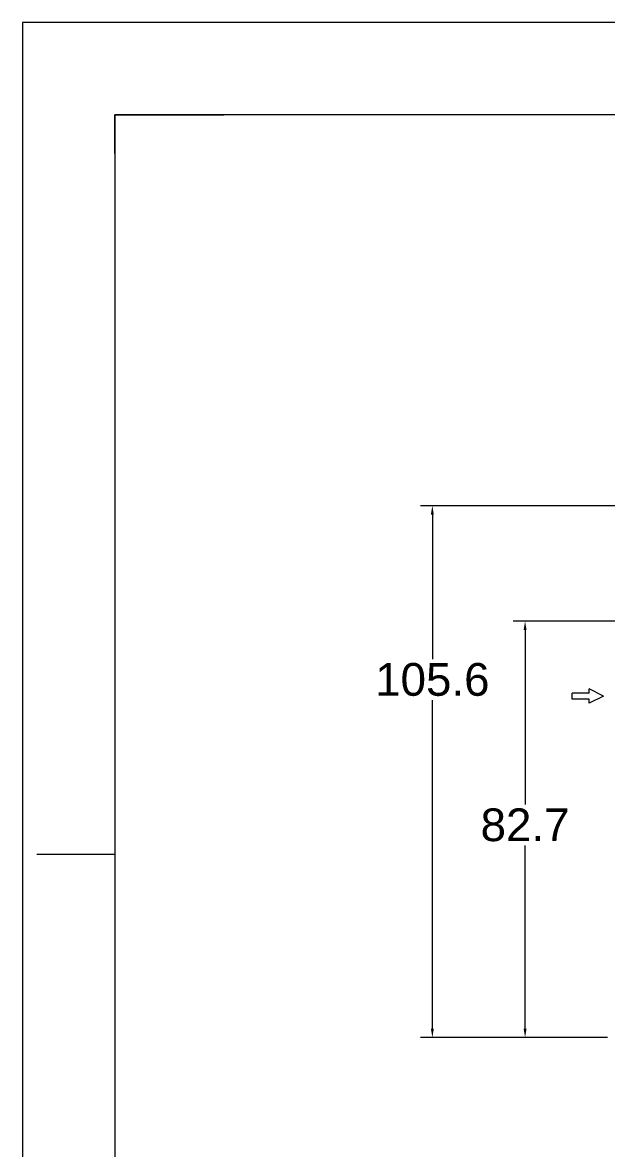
# Model space of a CAD drawing. Header units: inches. Extents: x 0 to 22015, y 0 to 16774.
# Drawn here: x 0 to 2944, y 11095 to 16774 of the extents above; entities that cross this region are included whole.
import ezdxf
from ezdxf.enums import TextEntityAlignment as Align

# ---------------------------------------------------------------- set-up
doc = ezdxf.new("R2010")
doc.units = ezdxf.units.IN
doc.header["$MEASUREMENT"] = 0
doc.layers.get('Defpoints').update_dxf_attribs({"lineweight": 5})
doc.layers.add('Title Block', color=7, linetype='Continuous', lineweight=5)
doc.styles.add('ACANSTS', font='romans.shx', dxfattribs={"height": 1})
doc.styles.add('Roman', font='arial.ttf')
doc.styles.get("Standard").update_dxf_attribs({"font": 'arial.ttf'})
doc.dimstyles.new('ISO-25', dxfattribs={"dimscale": 30, "dimtxt": 1.5, "dimasz": 1.5, "dimexe": 2, "dimexo": 2, "dimtad": 1, "dimtih": 1, "dimtoh": 1, "dimdec": 1, "dimlfac": 0.03937, "dimdsep": 46, "dimtxsty": 'Standard', "dimcen": 2.5, "dimclrd": 7, "dimclre": 7, "dimclrt": 7, "dimadec": 0, "dimazin": 0, "dimtfac": 1, "dimtdec": 1, "dimtmove": 0, "dimatfit": 3, "dimfxl": 1, "dimlwd": 5, "dimlwe": 5, "dimarcsym": 0})

# ---------------------------------------------------------------- blocks, each defined once
blk = doc.blocks.new('*D29')
at = {"color": 7, "linetype": 'Continuous', "lineweight": 5, "transparency": 16777216}
for p, q in [((3049.4, 13754.8), (2473.8, 13754.8)), ((2533.8, 13709.8), (2533.8, 12829.6)), ((2533.8, 11699.8), (2533.8, 12623.6)), ((2949.4, 11654.8), (2473.8, 11654.8))]:
    blk.add_line(p, q, dxfattribs=at)
at = {"color": 7, "transparency": 16777216}
for points in [[(2526.3, 13709.8), (2541.3, 13709.8), (2533.8, 13754.8)], [(2526.3, 11699.8), (2541.3, 11699.8), (2533.8, 11654.8)]]:
    blk.add_solid(points, dxfattribs=at)
at = {"layer": 'Defpoints', "color": 0, "transparency": 16777216}
for p in [(3109.4, 13754.8), (2533.8, 11654.8), (3009.4, 11654.8)]:
    blk.add_point(p, dxfattribs=at)
at = {"color": 7, "lineweight": 5, "transparency": 16777216, "insert": (2533.8, 12726.6), "char_height": 165, "attachment_point": 5, "style": 'Roman'}
blk.add_mtext('82.7', dxfattribs=at)
blk = doc.blocks.new('*D40')
at = {"color": 7, "linetype": 'Continuous', "lineweight": 5, "transparency": 16777216}
for p, q in [((3114.4, 14336.8), (2006.3, 14336.8)), ((2066.3, 14291.8), (2066.3, 13562.7)), ((2066.3, 11699.8), (2066.3, 13356.7)), ((2949.4, 11654.8), (2006.3, 11654.8))]:
    blk.add_line(p, q, dxfattribs=at)
at = {"color": 7, "transparency": 16777216}
for points in [[(2058.8, 14291.8), (2073.8, 14291.8), (2066.3, 14336.8)], [(2058.8, 11699.8), (2073.8, 11699.8), (2066.3, 11654.8)]]:
    blk.add_solid(points, dxfattribs=at)
at = {"layer": 'Defpoints', "color": 0, "transparency": 16777216}
for p in [(3174.4, 14336.8), (2066.3, 11654.8), (3009.4, 11654.8)]:
    blk.add_point(p, dxfattribs=at)
at = {"color": 7, "lineweight": 5, "transparency": 16777216, "insert": (2066.3, 13459.7), "char_height": 165, "attachment_point": 5, "style": 'Roman'}
blk.add_mtext('105.6', dxfattribs=at)
blk = doc.blocks.new('LONE STAR BLOWER TITLE BLOCK (SIZE A)')
at = {"layer": 'Title Block', "lineweight": 15}
for p, q in [((23.625, 18), (0, 18)), ((0, 18), (0, 0)), ((23.125, 17.5), (0.5, 17.5)), ((23.125, 17.5), (0.5, 17.5)), ((0.5, 17.5), (0.5, 0.5)), ((0.5, 17.2912), (0.5, 17.5)), ((0.5, 17.5), (1.0894, 17.5)), ((0.5, 17.2912), (0.5, 14.2179)), ((0.0781, 13.5), (0.5, 13.5))]:
    blk.add_line(p, q, dxfattribs=at)
at = {"layer": 'Title Block', "lineweight": 15, "style": 'ACANSTS'}
for tag, p, height in [('DRAWN_BY', (14.7817, 2.2896), 0.135), ('DRAWN_DATE', (15.8526, 2.3021), 0.135), ('DRAWING_SUBTITLE', (17.7236, 1.9768), 0.2025), ('CHECKED_BY', (14.804, 1.9438), 0.135), ('CHECK_DATE', (15.8339, 1.9487), 0.135), ('ENGINEER', (14.7979, 1.6123), 0.135), ('ENG_DATE', (15.8249, 1.6112), 0.135), ('DRAWING_SUBTITLE', (17.7211, 1.5494), 0.2025), ('MANUFACTURING', (14.7936, 1.2748), 0.135), ('MFG_DATE', (15.826, 1.2778), 0.135), ('CONTROL', (14.7936, 0.9373), 0.135), ('CONTROL_DATE', (15.826, 0.9403), 0.135), ('CAGE_CODE', (17.9275, 0.9163), 0.135), ('MODEL_FILE_NAME', (9.0607, 0.6111), 0.135), ('APPROVED_BY', (14.7823, 0.5726), 0.135), ('APPROVAL_DATE', (15.8177, 0.5698), 0.135)]:
    blk.add_attdef(tag, p, '', height=height, dxfattribs=at)
at = {"layer": 'Title Block', "lineweight": 15, "style": 'Roman', "flags": 8}
for tag, height, p in [('DWG_NUMBER', 0.2812, (19.0664, 1.1474)), ('SCALE', 0.135, (18.1035, 0.7041)), ('SHEETNUMBER', 0.135, (21.2556, 0.7041)), ('TOTA_SHEETS', 0.135, (21.8939, 0.7016))]:
    blk.add_attdef(tag, text='', height=height, dxfattribs=at).set_placement(p, align=Align.TOP_LEFT)
at = {"layer": 'Title Block', "lineweight": 15, "style": 'ACANSTS'}
blk.add_attdef('REVISION', text='', height=0.135, dxfattribs=at).set_placement((22.8495, 0.8933), align=Align.CENTER)

msp = doc.modelspace()

# ---------------------------------------------------------------- linework, layer by layer
at = {"color": 7, "linetype": 'Continuous', "lineweight": 5, "ltscale": 15}
for p, q in [((2856.5, 13392.31), (2856.5, 13413.5)), ((2929.1, 13376.88), (2856.5, 13413.5)), ((2771.3, 13361.46), (2771.3, 13392.31)), ((2856.5, 13392.31), (2771.3, 13392.31)), ((2856.5, 13361.46), (2771.3, 13361.46)), ((2929.1, 13376.88), (2856.5, 13340.27)), ((2856.5, 13340.27), (2856.5, 13361.46))]:
    msp.add_line(p, q, dxfattribs=at)

# ---------------------------------------------------------------- block references
at = {"xscale": 931.8648284389766, "yscale": 931.8648284389766, "zscale": 931.8648284389766}
msp.add_blockref('LONE STAR BLOWER TITLE BLOCK (SIZE A)', (0, 0.05), dxfattribs=at)

# ---------------------------------------------------------------- dimensions: what is measured, and where the dimension line sits
at = {"color": 7, "lineweight": 5}
for base, p1, picture, middle in [((2066.27, 11654.8), (3174.43, 14336.79), '*D40', (2066.27, 13459.73)), ((2533.84, 11654.8), (3109.43, 13754.79), '*D29', (2533.84, 12726.61))]:
    dim = msp.add_linear_dim(base=base, p1=p1, p2=(3009.43, 11654.8), angle=90, dimstyle='ISO-25', override={"dimtxt": 5.5, "dimpost": '\\X', "dimtxsty": 'Roman', "dimtmove": 1}, dxfattribs=at)
    dim.commit()
    dim.dimension.update_dxf_attribs({"geometry": picture, "text_midpoint": middle, "dimtype": 160})

doc.saveas('drawing.dxf')
